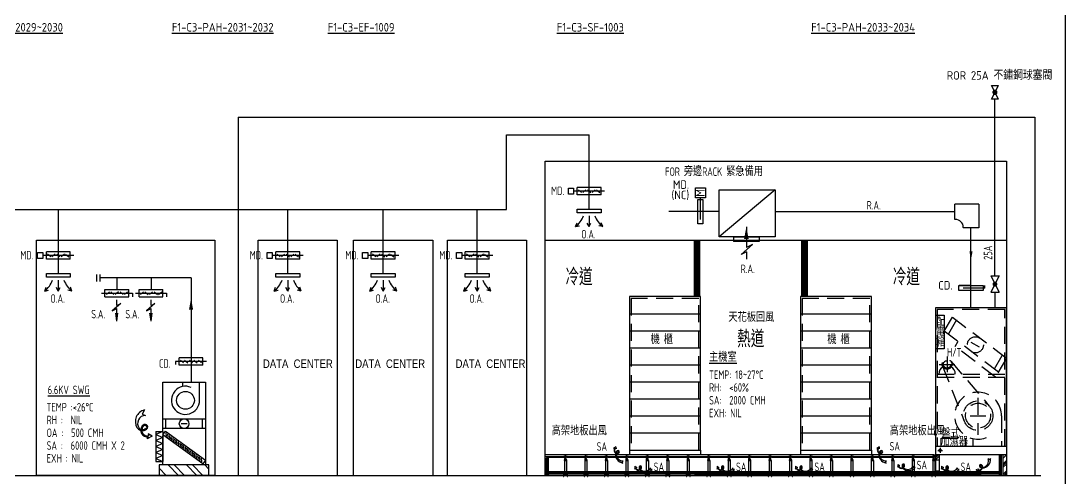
# Model space of a CAD drawing. Extents: x 41366 to 42076, y 84937 to 85507.
# Drawn here: x 41770 to 42076.3, y 85176.7 to 85310.8 of the extents above; entities that cross this region are included whole.
import ezdxf
from ezdxf.enums import TextEntityAlignment as Align

# ---------------------------------------------------------------- set-up
doc = ezdxf.new("R2010")
doc.units = 0
doc.header["$LTSCALE"] = 10
for name, pattern in [('DASHED', [0.75, 0.5, -0.25]), ('HIDDEN', [0.375, 0.25, -0.125]), ('HIDDEN2', [4.7625, 3.175, -1.5875])]:
    doc.linetypes.add(name, pattern=pattern)
for name, color, linetype in [('2', 3, 'Continuous'), ('3', 3, 'Continuous'), ('ARROW', 91, 'Continuous'), ('B', 1, 'Continuous'), ('D-RA-600', 1, 'Continuous'), ('DETL-TXT', 4, 'Continuous'), ('G-ANNO-NPLT', 1, 'Continuous'), ('M-CWTR-TEXT', 3, 'Continuous'), ('M-DETL-142', 6, 'Continuous'), ('M-DETL-22', 22, 'Continuous'), ('M-DUCT', 6, 'Continuous'), ('M-DUCT-DAPR', 3, 'Continuous'), ('M-DUCT-FLOW', 2, 'Continuous'), ('M-EQPM-FFU', 3, 'Continuous'), ('M-EXHS-DAPR', 2, 'Continuous'), ('M-EXHS-DUCT', 6, 'Continuous'), ('M-EXHS-TEXT', 4, 'Continuous'), ('M-HVAC-CPIPE', 4, 'Continuous'), ('M-HVAC-EQPM', 22, 'Continuous'), ('M-HVAC-EQPM-TEXT', 4, 'Continuous'), ('M-HVAC-TEXT', 4, 'Continuous'), ('M-MA-DUCT', 150, 'Continuous'), ('M-PIPE-FITTING', 2, 'Continuous'), ('SL', 1, 'Continuous'), ('U-RO-V', 2, 'Continuous'), ('保溫', 110, 'Continuous')]:
    doc.layers.add(name, color=color, linetype=linetype)
doc.styles.add('AA-TXT', font='isocp.shx', dxfattribs={"width": 0.8, "bigfont": 'chineset.shx'})
doc.styles.add('STDTEXT', font='isocp.shx', dxfattribs={"bigfont": 'chineset.shx'})

# ---------------------------------------------------------------- blocks, each defined once
blk = doc.blocks.new('600')
at = {"color": 0, "linetype": 'ByBlock'}
for p, q in [((0, 0), (-600, 0)), ((-600, -50), (-600, 0)), ((-600, -50), (-600, 0)), ((0, -50), (0, 0)), ((0, -50), (0, 0)), ((-600, -50), (0, -50)), ((-578, -50), (-553, -75)), ((-45, -75), (-553, -75)), ((45, -50), (-45, -50)), ((-45, -50), (-45, -55)), ((-45, -75), (-20, -50)), ((-45, -55), (45, -55)), ((-45, -55), (-45, -60)), ((-45, -60), (45, -60)), ((-44, -50), (-44, -55)), ((-44, -55), (-44, -60)), ((35, -140), (-35, -140)), ((-35, -140), (-35, -160)), ((-35, -160), (35, -160)), ((-30, -160), (-30, -593)), ((20, -110), (-20, -110)), ((-20, -140), (-20, -110)), ((20, -125), (-20, -125)), ((-10, -140), (-10, -60)), ((10, -140), (10, -60)), ((20, -140), (20, -110)), ((30, -160), (30, -593)), ((35, -160), (35, -140)), ((45, -55), (45, -50)), ((45, -60), (45, -55)), ((46, -55), (46, -50)), ((46, -60), (46, -55)), ((-70, -593), (-70, -600)), ((70, -593), (-70, -593)), ((-70, -600), (70, -600)), ((-60, -585), (-60, -593)), ((-40, -585), (-60, -585)), ((-60, -593), (-40, -593)), ((-55, -578), (-55, -633)), ((-45, -578), (-55, -578)), ((-45, -633), (-45, -578)), ((-40, -593), (-40, -585)), ((40, -585), (40, -593)), ((60, -585), (40, -585)), ((40, -593), (60, -593)), ((45, -578), (45, -633)), ((55, -578), (45, -578)), ((55, -633), (55, -578)), ((60, -593), (60, -585)), ((70, -600), (70, -593)), ((-55, -633), (-45, -633)), ((45, -633), (55, -633))]:
    blk.add_line(p, q, dxfattribs=at)
blk = doc.blocks.new('CAHU')
at = {"layer": 'M-HVAC-EQPM', "linetype": 'DASHED'}
for p, q in [((-0.83, 10.66), (-0.83, -29.37)), ((18.99, 10.66), (-0.83, 10.66)), ((18.99, -29.37), (18.99, 10.66)), ((1.26, 4.37), (3.63, 8.47)), ((2.54, 3.64), (4.91, 7.73)), ((3.63, 8.47), (19.49, -3.55)), ((17.12, -7.65), (1.26, 4.37)), ((4.43, -0.12), (5.31, 1.4)), ((11.6, -0.38), (9.16, 1.03)), ((16.28, -9.11), (4.43, -0.12)), ((15.94, -6.75), (18.21, -2.81)), ((-0.25, -5.4), (4.39, -5.4)), ((0.75, -5.92), (7.12, -22.04)), ((2.07, -3.07), (2.07, -7.72)), ((3.15, -4.47), (14.45, -17.62)), ((19.49, -3.55), (16.28, -9.11)), ((-0.83, -8.27), (18.99, -8.27)), ((-0.83, -9.11), (18.99, -9.11)), ((11.05, -15.19), (11.05, -26.06)), ((8.88, -20.45), (13.43, -20.45)), ((18.04, -20.45), (18.04, -29.37)), ((0.34, -29.37), (0.34, -27.08)), ((0.34, -27.08), (7.51, -27.08)), ((7.51, -27.08), (7.51, -29.37)), ((9.75, -29.37), (9.75, -27.18)), ((-0.68, -30.63), (0.71, -30.63)), ((0.02, -29.93), (0.02, -31.32))]:
    blk.add_line(p, q, dxfattribs=at)
at = {"layer": 'M-HVAC-EQPM'}
for p, q in [((-1.33, 9), (1.26, 9)), ((1.26, 9), (1.26, -0.89)), ((1.26, -0.89), (-1.33, -0.89)), ((-1.33, -29.37), (-1.33, -31.87)), ((19.49, -29.37), (19.49, -31.87)), ((-1.33, -31.87), (19.49, -31.87))]:
    blk.add_line(p, q, dxfattribs=at)
for points in [[(-1.33, 11.16), (-1.33, -29.37), (19.49, -29.37), (19.49, 11.16), (-1.33, 11.16), (-1.33, 11.16)], [(9.75, -29.37), (18.04, -29.37)]]:
    blk.add_lwpolyline(points, dxfattribs=at)
at = {"layer": 'M-HVAC-EQPM', "linetype": 'DASHED'}
for centre, radius in [((10.38, 0.33), 2.37), ((2.07, -5.4), 1.42), ((2.07, -5.4), 1.09), ((11.16, -20.45), 4.34), ((11.16, -20.45), 3.67), ((0.02, -30.63), 0.326)]:
    blk.add_circle(centre, radius, dxfattribs=at)
at = {"layer": 'M-HVAC-EQPM'}
for centre, start, end in [((1.9, -8.15), 117.1848, 183.1296), ((2.25, -8.15), 356.8704, 62.8152)]:
    blk.add_arc(centre, 2.23, start, end, dxfattribs=at)
at = {"layer": 'M-HVAC-EQPM', "linetype": 'DASHED'}
blk.add_arc((11.16, -20.45), 6.88, 0, 293.578, dxfattribs=at)
at = {"layer": 'M-EXHS-TEXT', "linetype": 'Continuous', "style": 'STDTEXT', "width": 0.8}
for s, p in [('配', (0.16, 7.26)), ('電', (0.16, 4.18)), ('箱', (0.16, 1.09)), ('H/T', (4.16, -1.87)), ('盤式', (3.13, -25.71)), ('加濕器', (4.16, -28.18))]:
    blk.add_text(s, height=2.5, dxfattribs=at).set_placement(p, align=Align.MIDDLE_CENTER)
blk = doc.blocks.new('FLOW-DAMPER-02')
at = {"layer": 'M-DUCT-DAPR', "linetype": 'HIDDEN', "ltscale": 0.1}
for q in [(0.299, 0), (-0.019, -0.029)]:
    blk.add_line((0.299, -0.029), q, dxfattribs=at)
at = {"layer": 'M-DUCT-DAPR'}
blk.add_lwpolyline([(0, 0), (0.28, 0), (0.28, -0.058), (0, -0.058)], close=True, dxfattribs=at)
blk = doc.blocks.new('FLOW-DAMPER-01')
at = {"layer": 'M-DUCT-DAPR', "linetype": 'HIDDEN', "ltscale": 0.1}
blk.add_line((0.299, -0.029), (-0.019, -0.029), dxfattribs=at)
at = {"layer": 'M-DUCT-DAPR'}
blk.add_lwpolyline([(0, 0), (0.28, 0), (0.28, -0.058), (0, -0.058)], close=True, dxfattribs=at)
blk = doc.blocks.new('FLOW-DAMPER-MD-01')
at = {"layer": 'M-DUCT-DAPR'}
blk.add_lwpolyline([(0.414, 0.086), (0.414, -0.029), (0.299, -0.029), (0.299, 0.086)], close=True, dxfattribs=at)
blk.add_blockref('FLOW-DAMPER-01', (0, 0.058))
at = {"layer": 'M-DUCT-DAPR', "style": 'AA-TXT'}
blk.add_text('M', height=0.1, dxfattribs=at).set_placement((0.356, 0.029), align=Align.MIDDLE)
blk = doc.blocks.new('VDD')
at = {"layer": 'M-DETL-22'}
for p, q in [((-31.4, -9.4), (-44.9, -20.6)), ((-13.3, -20.6), (-26.8, -9.4)), ((-6.7, -20.6), (6.7, -9.4)), ((25.7, -20.6), (12.3, -9.4)), ((30.9, -20.6), (44.3, -9.4))]:
    blk.add_line(p, q, dxfattribs=at)
at = {"layer": 'M-DETL-22', "const_width": 1.8}
for points in [[(-39.1, -15, 1), (-37.3, -15, 1)], [(-20.9, -15, 1), (-19.1, -15, 1)], [(-0.9, -15, 1), (0.9, -15, 1)], [(18.1, -15, 1), (19.9, -15, 1)], [(36.7, -15, 1), (38.5, -15, 1)]]:
    blk.add_lwpolyline(points, format="xyb", close=True, dxfattribs=at)
at = {"layer": 'M-EXHS-DAPR'}
for p, q in [((-65, -15), (-65, 0)), ((50, 0), (-50, 0)), ((-50, 0), (-50, -30)), ((50, 0), (50, -30)), ((65, -15), (-65, -15)), ((50, -30), (-50, -30))]:
    blk.add_line(p, q, dxfattribs=at)
blk = doc.blocks.new('A$C736A3C6C')
at = {"layer": 'M-DUCT-FLOW'}
for p, q in [((0.52, 5.56), (0.92, 4.24)), ((0.92, 4.24), (1.82, 4.63)), ((7.59, 1.7), (6.25, 1.4)), ((6.25, 1.4), (6.74, 1.01)), ((7.04, 0.12), (6.92, 0.78)), ((7.59, 1.7), (7.04, 0.12))]:
    blk.add_line(p, q, dxfattribs=at)
for centre, radius, start, end in [((3.49, 3.72), 3.49, 148.2926, 255.3353), ((3.57, 2.99), 2.39, 136.7685, 260.7009), ((3.02, 2.46), 2.16, 258.9818, 296.2087), ((3.29, 1.52), 0.897, 263.2815, 301.704), ((4.51, 1.86), 1.18, 115.8626, 185.408), ((5.33, 2.01), 2.01, 187.3911, 322.1263), ((4.51, 1.86), 0.873, 118.7221, 185.408), ((5.34, 2.01), 1.72, 187.6123, 324.6917), ((4.14, 2.12), 0.813, 349.909, 100.4542), ((2.91, 2.28), 1.75, 308.9353, 351.6708), ((4.14, 2.12), 0.506, 349.4581, 95.925), ((2.91, 2.28), 2.05, 309.7232, 351.5183)]:
    blk.add_arc(centre, radius, start, end, dxfattribs=at)
blk = doc.blocks.new('A$C1683610B')
for p, q in [((0, 10.6), (0, 0)), ((-13.4, 0), (-12, 3.7)), ((-13.4, 0), (-9.6, 0.9)), ((0, 0), (-1.8, 3.5)), ((0, 0), (1.8, 3.5)), ((13.4, 0), (9.6, 0.9)), ((13.4, 0), (12, 3.7))]:
    blk.add_line(p, q)
for centre, start, end in [((-28.9, 19.7), 308.2671, 338.6838), ((28.9, 19.7), 201.3162, 231.7329)]:
    blk.add_arc(centre, 25, start, end)

msp = doc.modelspace()

# ---------------------------------------------------------------- hatches: boundary and pattern name
at = {"layer": 'M-DUCT-FLOW'}
h = msp.add_hatch(dxfattribs=at)
h.set_pattern_fill('ANSI32', color=256, scale=0.4, style=0)
h.set_pattern_definition([(135, (41894.585, 84907.006), (2.694077, 2.694077), []), (135, (41892.789, 84907.006), (2.694077, 2.694077), [])])
h.paths.add_polyline_path([(41825.21, 85180.54), (41810.6, 85180.54), (41810.6, 85177.5), (41825.21, 85177.5)])

# ---------------------------------------------------------------- linework, layer by layer
at = {"layer": '2'}
for p, q in [((42043.98, 85252.58), (42043.98, 85257.09)), ((42050.99, 85257.09), (42043.98, 85257.09)), ((42050.99, 85257.09), (42050.99, 85250.08)), ((42044.16, 85252.58), (42043.98, 85252.58)), ((42046.48, 85250.26), (42046.48, 85250.08)), ((42050.99, 85250.08), (42046.48, 85250.08))]:
    msp.add_line(p, q, dxfattribs=at)
msp.add_arc((42044.16, 85250.26), 2.32, 0, 90, dxfattribs=at)
at = {"layer": '3'}
msp.add_lwpolyline([(42048.74, 85243.27, 0.947, 0, 0), (42048.74, 85240.75, 0, 0, 0)], format="xyseb", dxfattribs=at)
at = {"layer": 'ARROW'}
msp.add_lwpolyline([(41819.96, 85226.11, 1.22, 0, 0), (41819.96, 85229.42, 0, 0, 0)], format="xyseb", dxfattribs=at)
at = {"layer": 'B'}
for p, q in [((42059.15, 85183.99), (42059.15, 85177.5)), ((42038.33, 85182.6), (42039.32, 85183.59)), ((42038.33, 85183.1), (42038.81, 85183.59)), ((42038.33, 85183.59), (42038.33, 85177.5)), ((42038.33, 85182.09), (42039.37, 85183.14)), ((42038.33, 85182.09), (42039.37, 85182.09)), ((42039.37, 85183.59), (42039.37, 85177.5)), ((42058.1, 85183.59), (42058.1, 85177.5)), ((42058.1, 85182.46), (42059.15, 85183.51)), ((42058.1, 85180.79), (42059.15, 85181.83)), ((42058.1, 85180.29), (42059.15, 85181.33)), ((42058.1, 85179.79), (42059.15, 85180.83)), ((42038.33, 85178.85), (42039.37, 85178.85)), ((42038.33, 85177.81), (42039.37, 85178.85)), ((42038.52, 85177.5), (42039.37, 85178.35)), ((42039.02, 85177.5), (42039.37, 85177.84)), ((42058.1, 85177.77), (42059.15, 85178.82)), ((42058.33, 85177.5), (42059.15, 85178.31)), ((42058.83, 85177.5), (42059.15, 85177.81))]:
    msp.add_line(p, q, dxfattribs=at)
at = {"layer": 'D-RA-600'}
for p, q in [((41965.8, 85183.5), (41924.55, 85183.5)), ((42037.8, 85183.5), (42038.33, 85183.5))]:
    msp.add_line(p, q, dxfattribs=at)
at = {"layer": 'DEFPOINTS', "color": 1}
msp.add_lwpolyline([(41365.57, 85507.15), (42076.35, 85507.15), (42076.35, 84936.69), (41365.57, 84936.69)], close=True, dxfattribs=at)
at = {"layer": 'G-ANNO-NPLT'}
for p, q in [((41833.78, 85282.55), (41833.78, 85177.5)), ((41833.78, 85282.55), (42067.49, 85282.55)), ((42067.49, 85282.55), (42067.49, 85177.5)), ((42059.15, 85246.37), (41923.8, 85246.37)), ((41389.94, 85177.5), (42069.23, 85177.5))]:
    msp.add_line(p, q, dxfattribs=at)
at = {"layer": 'M-DETL-142', "const_width": 2}
for points in [[(41968.36, 85229.93), (41968.36, 85246.37)], [(41999.88, 85229.93), (41999.88, 85246.37)]]:
    msp.add_lwpolyline(points, dxfattribs=at)
at = {"layer": 'M-DETL-22'}
for p, q in [((41934.53, 85260.46), (41933.59, 85261.24)), ((41935.8, 85261.24), (41934.86, 85260.46)), ((41936.26, 85261.24), (41937.2, 85260.46)), ((41938.53, 85261.24), (41937.59, 85260.46)), ((41938.89, 85261.24), (41939.83, 85260.46)), ((41778.81, 85241.58), (41777.87, 85242.37)), ((41780.08, 85242.37), (41779.14, 85241.58)), ((41780.54, 85242.37), (41781.48, 85241.58)), ((41782.81, 85242.37), (41781.87, 85241.58)), ((41783.17, 85242.37), (41784.11, 85241.58)), ((41846.12, 85241.58), (41845.18, 85242.37)), ((41847.39, 85242.37), (41846.45, 85241.58)), ((41847.85, 85242.37), (41848.79, 85241.58)), ((41850.12, 85242.37), (41849.18, 85241.58)), ((41850.49, 85242.37), (41851.43, 85241.58)), ((41874.13, 85241.58), (41873.19, 85242.37)), ((41875.4, 85242.37), (41874.46, 85241.58)), ((41875.86, 85242.37), (41876.8, 85241.58)), ((41878.13, 85242.37), (41877.19, 85241.58)), ((41878.49, 85242.37), (41879.43, 85241.58)), ((41901.7, 85241.58), (41900.76, 85242.37)), ((41902.97, 85242.37), (41902.03, 85241.58)), ((41903.43, 85242.37), (41904.38, 85241.58)), ((41905.71, 85242.37), (41904.77, 85241.58)), ((41906.07, 85242.37), (41907.01, 85241.58))]:
    msp.add_line(p, q, dxfattribs=at)
at = {"layer": 'M-DETL-22', "const_width": 0.126}
for points in [[(41934, 85260.85, -1), (41934.12, 85260.85, -1)], [(41935.26, 85260.85, -1), (41935.39, 85260.85, -1)], [(41936.67, 85260.85, -1), (41936.79, 85260.85, -1)], [(41938, 85260.85, -1), (41938.13, 85260.85, -1)], [(41939.3, 85260.85, -1), (41939.43, 85260.85, -1)], [(41778.28, 85241.98, -1), (41778.4, 85241.98, -1)], [(41779.54, 85241.98, -1), (41779.67, 85241.98, -1)], [(41780.95, 85241.98, -1), (41781.07, 85241.98, -1)], [(41782.28, 85241.98, -1), (41782.4, 85241.98, -1)], [(41783.58, 85241.98, -1), (41783.71, 85241.98, -1)], [(41845.59, 85241.98, -1), (41845.71, 85241.98, -1)], [(41846.86, 85241.98, -1), (41846.98, 85241.98, -1)], [(41848.26, 85241.98, -1), (41848.39, 85241.98, -1)], [(41849.59, 85241.98, -1), (41849.72, 85241.98, -1)], [(41850.89, 85241.98, -1), (41851.02, 85241.98, -1)], [(41873.6, 85241.98, -1), (41873.72, 85241.98, -1)], [(41874.86, 85241.98, -1), (41874.99, 85241.98, -1)], [(41876.27, 85241.98, -1), (41876.39, 85241.98, -1)], [(41877.6, 85241.98, -1), (41877.72, 85241.98, -1)], [(41878.9, 85241.98, -1), (41879.03, 85241.98, -1)], [(41901.17, 85241.98, -1), (41901.3, 85241.98, -1)], [(41902.44, 85241.98, -1), (41902.56, 85241.98, -1)], [(41903.84, 85241.98, -1), (41903.97, 85241.98, -1)], [(41905.17, 85241.98, -1), (41905.3, 85241.98, -1)], [(41906.48, 85241.98, -1), (41906.6, 85241.98, -1)]]:
    msp.add_lwpolyline(points, format="xyb", close=True, dxfattribs=at)
at = {"layer": 'M-DUCT'}
for p, q in [((41792.21, 85236.42), (41792.21, 85234.42)), ((41793.21, 85236.42), (41793.21, 85234.42)), ((41819.96, 85235.42), (41793.21, 85235.42)), ((41798.21, 85235.42), (41798.21, 85232)), ((41808.21, 85235.42), (41808.21, 85232)), ((41819.96, 85235.42), (41819.96, 85204.86))]:
    msp.add_line(p, q, dxfattribs=at)
at = {"layer": 'M-DUCT-FLOW'}
for p, q in [((41816.46, 85209.84), (41816.46, 85211.94)), ((41823.46, 85211.94), (41816.46, 85211.94)), ((41817.76, 85210.49), (41816.82, 85211.28)), ((41818.08, 85211.28), (41819.03, 85210.49)), ((41819.49, 85211.28), (41820.43, 85210.49)), ((41820.82, 85211.28), (41821.76, 85210.49)), ((41822.12, 85211.28), (41823.06, 85210.49)), ((41823.46, 85209.84), (41823.46, 85211.94)), ((41815.41, 85210.89), (41815.41, 85210.03)), ((41824.51, 85210.89), (41815.41, 85210.89)), ((41823.46, 85209.84), (41816.46, 85209.84)), ((41811.69, 85180.54), (41811.69, 85189.1)), ((41944.57, 85185.91), (41943.9, 85185.44)), ((41943.9, 85185.44), (41944.23, 85185.47)), ((41944.61, 85185.24), (41944.37, 85185.42)), ((41944.57, 85185.91), (41944.61, 85185.24)), ((42021.79, 85185.91), (42021.12, 85185.44)), ((42021.12, 85185.44), (42021.45, 85185.47)), ((42021.83, 85185.24), (42021.58, 85185.42)), ((42021.79, 85185.91), (42021.83, 85185.24)), ((41946.42, 85181.42), (41946.73, 85181.8)), ((41946.65, 85181.12), (41946.42, 85181.42)), ((42023.64, 85181.42), (42023.95, 85181.8)), ((42023.87, 85181.12), (42023.64, 85181.42)), ((42027.23, 85180.71), (42027.25, 85179.9)), ((42027.23, 85180.71), (42027.8, 85180.38)), ((42054.21, 85182.1), (42053.77, 85182.32)), ((42054.44, 85182.4), (42054.21, 85182.1)), ((41950.1, 85180.18), (41950.12, 85179.36)), ((41950.1, 85180.18), (41950.67, 85179.84)), ((41950.12, 85179.36), (41950.27, 85179.65)), ((41950.67, 85179.84), (41950.39, 85179.73)), ((41954.86, 85179.22), (41954.72, 85179.69)), ((41955.24, 85179.25), (41954.86, 85179.22)), ((41974.24, 85180.18), (41974.26, 85179.36)), ((41974.24, 85180.18), (41974.82, 85179.84)), ((41974.26, 85179.36), (41974.42, 85179.65)), ((41974.82, 85179.84), (41974.54, 85179.73)), ((41979.01, 85179.22), (41978.86, 85179.69)), ((41979.38, 85179.25), (41979.01, 85179.22)), ((41997.23, 85180.18), (41997.81, 85179.84)), ((41997.23, 85180.18), (41997.26, 85179.36)), ((41997.26, 85179.36), (41997.41, 85179.65)), ((41997.81, 85179.84), (41997.53, 85179.73)), ((42002, 85179.22), (42001.85, 85179.69)), ((42002.37, 85179.25), (42002, 85179.22)), ((42027.25, 85179.9), (42027.4, 85180.18)), ((42027.8, 85180.38), (42027.52, 85180.27)), ((42031.99, 85179.75), (42031.85, 85180.23)), ((42032.37, 85179.79), (42031.99, 85179.75)), ((42040.11, 85180.18), (42040.13, 85179.36)), ((42040.11, 85180.18), (42040.69, 85179.84)), ((42040.13, 85179.36), (42040.29, 85179.65)), ((42040.69, 85179.84), (42040.4, 85179.73)), ((42044.87, 85179.22), (42044.73, 85179.69)), ((42045.25, 85179.25), (42044.87, 85179.22)), ((42050.27, 85179.26), (42050.92, 85179.45)), ((42050.27, 85179.26), (42050.89, 85178.72)), ((42050.89, 85178.72), (42050.78, 85179.02)), ((42050.92, 85179.45), (42050.8, 85179.17))]:
    msp.add_line(p, q, dxfattribs=at)
at = {"layer": 'M-DUCT-FLOW', "const_width": 0.126}
for points in [[(41817.22, 85210.89, -1), (41817.35, 85210.89, -1)], [(41818.49, 85210.89, -1), (41818.62, 85210.89, -1)], [(41819.9, 85210.89, -1), (41820.02, 85210.89, -1)], [(41821.23, 85210.89, -1), (41821.35, 85210.89, -1)], [(41822.53, 85210.89, -1), (41822.65, 85210.89, -1)]]:
    msp.add_lwpolyline(points, format="xyb", close=True, dxfattribs=at)
at = {"layer": 'M-DUCT-FLOW'}
msp.add_lwpolyline([(41825.21, 85180.54), (41810.6, 85180.54), (41810.6, 85177.5), (41825.21, 85177.5)], close=True, dxfattribs=at)
for centre, radius, start, end in [((41945.03, 85184.89), 0.986, 143.9123, 278.6476), ((41945.02, 85184.9), 0.841, 141.3469, 278.4263), ((41946.95, 85183.61), 2.51, 169.5262, 263.2022), ((41945.48, 85183.79), 1.01, 114.5204, 156.3155), ((41945.07, 85183.86), 0.44, 164.3346, 202.7572), ((41945.48, 85183.79), 0.856, 114.3678, 157.1033), ((41945.24, 85184.35), 0.398, 5.5845, 116.1297), ((41945.24, 85184.35), 0.248, 10.1136, 116.5806), ((41945.07, 85184.49), 0.428, 280.6307, 347.3166), ((41945.07, 85184.49), 0.578, 280.6307, 350.1761), ((42022.24, 85184.89), 0.986, 143.9123, 278.6476), ((42022.24, 85184.9), 0.841, 141.3469, 278.4263), ((42024.17, 85183.61), 2.51, 169.5262, 263.2022), ((42022.7, 85183.79), 1.01, 114.5204, 156.3155), ((42022.29, 85183.86), 0.44, 164.3346, 202.7572), ((42022.7, 85183.79), 0.856, 114.3678, 157.1033), ((42022.46, 85184.35), 0.398, 5.5845, 116.1297), ((42022.46, 85184.35), 0.248, 10.1136, 116.5806), ((42022.28, 85184.49), 0.428, 280.6307, 347.3166), ((42022.28, 85184.49), 0.578, 280.6307, 350.1761), ((41946.56, 85183.68), 1.89, 179.7185, 275.3434), ((42023.78, 85183.68), 1.89, 179.7185, 275.3434), ((42028.9, 85180.4), 0.398, 61.863, 172.4082), ((42028.9, 85180.4), 0.248, 66.3921, 172.8591), ((42028.69, 85180.33), 0.578, 336.9092, 46.4546), ((42051.64, 85180.27), 0.398, 109.1241, 219.6693), ((42051.55, 85180.07), 0.578, 24.1704, 93.7158), ((42051.95, 85182.11), 2.51, 273.0658, 6.7419), ((42051.98, 85181.71), 1.89, 283.2581, 18.8831), ((41951.2, 85179.99), 0.986, 200.1908, 334.9261), ((41951.19, 85179.99), 0.841, 197.6254, 334.7049), ((41952.37, 85179.76), 1.01, 170.7989, 212.594), ((41951.77, 85179.87), 0.398, 61.863, 172.4082), ((41952.37, 85179.76), 0.856, 170.6464, 213.3819), ((41951.77, 85179.87), 0.248, 66.3921, 172.8591), ((41953.33, 85180.88), 2.51, 225.8047, 319.4807), ((41952.08, 85179.46), 0.44, 220.6131, 259.0357), ((41951.56, 85179.8), 0.428, 336.9092, 43.5951), ((41951.56, 85179.8), 0.578, 336.9092, 46.4546), ((41953.05, 85180.59), 1.89, 235.997, 331.6219), ((41975.34, 85179.99), 0.986, 200.1908, 334.9261), ((41975.34, 85179.99), 0.841, 197.6254, 334.7049), ((41976.51, 85179.76), 1.01, 170.7989, 212.594), ((41975.91, 85179.87), 0.398, 61.863, 172.4082), ((41976.51, 85179.76), 0.856, 170.6464, 213.3819), ((41975.91, 85179.87), 0.248, 66.3921, 172.8591), ((41977.48, 85180.88), 2.51, 225.8047, 319.4807), ((41976.22, 85179.46), 0.44, 220.6131, 259.0357), ((41975.7, 85179.8), 0.428, 336.9092, 43.5951), ((41975.7, 85179.8), 0.578, 336.9092, 46.4546), ((41977.2, 85180.59), 1.89, 235.997, 331.6219), ((41998.33, 85179.99), 0.986, 200.1908, 334.9261), ((41998.33, 85179.99), 0.841, 197.6254, 334.7049), ((41999.5, 85179.76), 1.01, 170.7989, 212.594), ((41998.91, 85179.87), 0.398, 61.863, 172.4082), ((41999.5, 85179.76), 0.856, 170.6464, 213.3819), ((41998.91, 85179.87), 0.248, 66.3921, 172.8591), ((42000.47, 85180.88), 2.51, 225.8047, 319.4807), ((41999.22, 85179.46), 0.44, 220.6131, 259.0357), ((41998.69, 85179.8), 0.428, 336.9092, 43.5951), ((41998.69, 85179.8), 0.578, 336.9092, 46.4546), ((42000.19, 85180.59), 1.89, 235.997, 331.6219), ((42028.33, 85180.52), 0.986, 200.1908, 334.9261), ((42028.32, 85180.52), 0.841, 197.6254, 334.7049), ((42029.5, 85180.29), 1.01, 170.7989, 212.594), ((42029.5, 85180.29), 0.856, 170.6464, 213.3819), ((42030.46, 85181.41), 2.51, 225.8047, 319.4807), ((42029.21, 85179.99), 0.44, 220.6131, 259.0357), ((42028.69, 85180.33), 0.428, 336.9092, 43.5951), ((42030.18, 85181.13), 1.89, 235.997, 331.6219), ((42041.21, 85179.99), 0.986, 200.1908, 334.9261), ((42041.2, 85179.99), 0.841, 197.6254, 334.7049), ((42042.38, 85179.76), 1.01, 170.7989, 212.594), ((42041.78, 85179.87), 0.398, 61.863, 172.4082), ((42042.38, 85179.76), 0.856, 170.6464, 213.3819), ((42041.78, 85179.87), 0.248, 66.3921, 172.8591), ((42043.34, 85180.88), 2.51, 225.8047, 319.4807), ((42042.09, 85179.46), 0.44, 220.6131, 259.0357), ((42041.57, 85179.8), 0.428, 336.9092, 43.5951), ((42041.57, 85179.8), 0.578, 336.9092, 46.4546), ((42043.07, 85180.59), 1.89, 235.997, 331.6219), ((42051.16, 85179.93), 0.986, 247.452, 22.1872), ((42051.16, 85179.93), 0.841, 244.8866, 21.966), ((42052.13, 85180.64), 1.01, 218.06, 259.8551), ((42051.64, 85180.27), 0.248, 113.6533, 220.1202), ((42052.13, 85180.64), 0.856, 217.9075, 260.643), ((42051.55, 85180.07), 0.428, 24.1704, 90.8562), ((42052.15, 85180.22), 0.44, 267.8743, 306.2968)]:
    msp.add_arc(centre, radius, start, end, dxfattribs=at)
at = {"layer": 'M-EQPM-FFU'}
for p, q in [((41979.08, 85247.48), (41986.61, 85247.48)), ((41979.08, 85247.48), (41979.08, 85246.1)), ((41986.61, 85246.1), (41979.08, 85246.1)), ((41986.61, 85247.48), (41986.61, 85246.1)), ((41986.61, 85247.48), (41986.61, 85246.1)), ((41986.61, 85247.48), (41986.61, 85246.1))]:
    msp.add_line(p, q, dxfattribs=at)
at = {"layer": 'M-EXHS-DAPR'}
for p, q in [((41941.28, 85260.85), (41932.18, 85260.85)), ((41940.23, 85261.9), (41933.23, 85261.9)), ((41933.23, 85259.8), (41933.23, 85261.9)), ((41940.23, 85259.8), (41940.23, 85261.9)), ((41940.23, 85259.8), (41933.23, 85259.8)), ((41785.56, 85241.98), (41776.46, 85241.98)), ((41784.51, 85243.03), (41777.51, 85243.03)), ((41777.51, 85240.93), (41777.51, 85243.03)), ((41784.51, 85240.93), (41784.51, 85243.03)), ((41852.87, 85241.98), (41843.77, 85241.98)), ((41851.82, 85243.03), (41844.82, 85243.03)), ((41844.82, 85240.93), (41844.82, 85243.03)), ((41851.82, 85240.93), (41851.82, 85243.03)), ((41880.88, 85241.98), (41871.78, 85241.98)), ((41879.83, 85243.03), (41872.83, 85243.03)), ((41872.83, 85240.93), (41872.83, 85243.03)), ((41879.83, 85240.93), (41879.83, 85243.03)), ((41908.45, 85241.98), (41899.36, 85241.98)), ((41907.4, 85243.03), (41900.41, 85243.03)), ((41900.41, 85240.93), (41900.41, 85243.03)), ((41907.4, 85240.93), (41907.4, 85243.03)), ((41784.51, 85240.93), (41777.51, 85240.93)), ((41851.82, 85240.93), (41844.82, 85240.93)), ((41879.83, 85240.93), (41872.83, 85240.93)), ((41907.4, 85240.93), (41900.41, 85240.93)), ((42048.74, 85233.2), (42045.24, 85233.2)), ((42052.23, 85231.73), (42045.24, 85231.73))]:
    msp.add_line(p, q, dxfattribs=at)
for points in [[(41930.68, 85261.72), (41932.18, 85261.72), (41932.18, 85259.98), (41930.68, 85259.98)], [(41933.23, 85255.6), (41940.23, 85255.6), (41940.23, 85254.5), (41933.23, 85254.5)], [(41774.96, 85242.85), (41776.46, 85242.85), (41776.46, 85241.11), (41774.96, 85241.11)], [(41842.28, 85242.85), (41843.77, 85242.85), (41843.77, 85241.11), (41842.28, 85241.11)], [(41870.28, 85242.85), (41871.78, 85242.85), (41871.78, 85241.11), (41870.28, 85241.11)], [(41897.86, 85242.85), (41899.36, 85242.85), (41899.36, 85241.11), (41897.86, 85241.11)], [(41777.51, 85236.73), (41784.51, 85236.73), (41784.51, 85235.63), (41777.51, 85235.63)], [(41844.82, 85236.73), (41851.82, 85236.73), (41851.82, 85235.63), (41844.82, 85235.63)], [(41872.83, 85236.73), (41879.83, 85236.73), (41879.83, 85235.63), (41872.83, 85235.63)], [(41900.41, 85236.73), (41907.4, 85236.73), (41907.4, 85235.63), (41900.41, 85235.63)]]:
    msp.add_lwpolyline(points, close=True, dxfattribs=at)
at = {"layer": 'M-EXHS-DUCT'}
for p, q in [((41991.27, 85261.31), (41974.91, 85247.48)), ((41974.91, 85254.88), (41960.06, 85254.88)), ((41991.27, 85254.88), (42043.98, 85254.88)), ((42048.74, 85226.62), (42048.74, 85250.08))]:
    msp.add_line(p, q, dxfattribs=at)
msp.add_lwpolyline([(41974.91, 85261.31), (41991.27, 85261.31), (41991.27, 85247.48), (41974.91, 85247.48)], close=True, dxfattribs=at)
at = {"layer": 'M-HVAC-CPIPE'}
for p, q in [((42055.76, 85236), (42055.76, 85287.87)), ((42055.76, 85231.2), (42055.76, 85226.62))]:
    msp.add_line(p, q, dxfattribs=at)
at = {"layer": 'M-HVAC-EQPM'}
for p, q in [((41948.57, 85229.93), (41948.57, 85184.93)), ((41969.39, 85229.93), (41948.57, 85229.93)), ((41969.39, 85184.93), (41969.39, 85229.93)), ((41998.76, 85229.93), (41998.76, 85184.93)), ((42019.58, 85229.93), (41998.76, 85229.93)), ((42019.58, 85184.93), (42019.58, 85229.93)), ((41948.57, 85224.93), (41969.39, 85224.93)), ((41998.76, 85224.93), (42019.58, 85224.93)), ((41948.57, 85219.93), (41969.39, 85219.93)), ((41998.76, 85219.93), (42019.58, 85219.93)), ((41948.57, 85214.93), (41969.39, 85214.93)), ((41998.76, 85214.93), (42019.58, 85214.93)), ((41948.57, 85209.93), (41969.39, 85209.93)), ((41998.76, 85209.93), (42019.58, 85209.93)), ((41948.57, 85204.93), (41969.39, 85204.93)), ((41998.76, 85204.93), (42019.58, 85204.93)), ((41948.57, 85199.93), (41969.39, 85199.93)), ((41998.76, 85199.93), (42019.58, 85199.93)), ((41948.57, 85194.93), (41969.39, 85194.93)), ((41998.76, 85194.93), (42019.58, 85194.93)), ((41948.57, 85189.93), (41969.39, 85189.93)), ((41998.76, 85189.93), (42019.58, 85189.93)), ((41948.57, 85184.93), (41969.39, 85184.93)), ((41948.57, 85184.93), (41948.57, 85183.59)), ((41969.39, 85184.93), (41969.39, 85183.59)), ((41998.76, 85184.93), (42019.58, 85184.93)), ((41998.76, 85184.93), (41998.76, 85183.59)), ((42019.58, 85184.93), (42019.58, 85183.59)), ((41948.57, 85183.59), (41969.39, 85183.59)), ((41998.76, 85183.59), (42019.58, 85183.59))]:
    msp.add_line(p, q, dxfattribs=at)
at = {"layer": 'M-HVAC-EQPM', "linetype": 'DASHED'}
for p, q in [((41949.07, 85229.43), (41949.07, 85184.93)), ((41968.89, 85229.43), (41949.07, 85229.43)), ((41968.89, 85184.93), (41968.89, 85229.43)), ((41999.26, 85229.43), (41999.26, 85184.93)), ((42019.08, 85229.43), (41999.26, 85229.43)), ((42019.08, 85184.93), (42019.08, 85229.43))]:
    msp.add_line(p, q, dxfattribs=at)
at = {"layer": 'M-HVAC-EQPM', "color": 1}
for p, q in [((41817.47, 85204.86), (41817.47, 85203.55)), ((41822.45, 85199.51), (41822.45, 85204.86)), ((41812.57, 85191.23), (41812.57, 85194.07)), ((41823.29, 85191.23), (41823.29, 85194.07)), ((41809.61, 85190.41), (41811.69, 85190.41)), ((41811.69, 85190.41), (41809.61, 85189.53)), ((41809.61, 85190.41), (41809.61, 85181.56)), ((41811.66, 85189.39), (41812.44, 85190.46)), ((41811.69, 85190.41), (41811.69, 85181.56)), ((41812.44, 85190.46), (41824.18, 85182)), ((41812.77, 85188.95), (41812.61, 85189.98)), ((41818.78, 85192.65), (41817.09, 85192.65)), ((41809.61, 85189.53), (41811.69, 85188.64)), ((41811.69, 85188.64), (41809.61, 85187.76)), ((41809.61, 85187.76), (41811.69, 85186.87)), ((41811.69, 85186.87), (41809.61, 85185.98)), ((41823.4, 85180.92), (41811.66, 85189.39)), ((41813.29, 85188.58), (41813.12, 85189.6)), ((41813.81, 85188.2), (41813.64, 85189.23)), ((41814.33, 85187.83), (41814.16, 85188.85)), ((41814.85, 85187.46), (41814.68, 85188.48)), ((41815.37, 85187.08), (41815.2, 85188.11)), ((41815.88, 85186.71), (41815.72, 85187.73)), ((41816.4, 85186.33), (41816.24, 85187.36)), ((41816.92, 85185.96), (41816.75, 85186.98)), ((41809.61, 85185.98), (41811.69, 85185.1)), ((41811.69, 85185.1), (41809.61, 85184.21)), ((41809.61, 85184.21), (41811.69, 85183.33)), ((41817.44, 85185.59), (41817.27, 85186.61)), ((41817.96, 85185.21), (41817.79, 85186.24)), ((41818.48, 85184.84), (41818.31, 85185.86)), ((41818.99, 85184.46), (41818.83, 85185.49)), ((41819.51, 85184.09), (41819.35, 85185.11)), ((41820.03, 85183.72), (41819.87, 85184.74)), ((41820.55, 85183.34), (41820.38, 85184.37)), ((41821.07, 85182.97), (41820.9, 85183.99)), ((41811.69, 85183.33), (41809.61, 85182.44)), ((41809.61, 85182.44), (41811.69, 85181.56)), ((41809.61, 85181.56), (41811.69, 85181.56)), ((41821.59, 85182.59), (41821.42, 85183.62)), ((41822.11, 85182.22), (41821.94, 85183.24)), ((41822.62, 85181.85), (41822.46, 85182.87)), ((41823.14, 85181.47), (41822.98, 85182.5)), ((41824.18, 85182), (41823.4, 85180.92))]:
    msp.add_line(p, q, dxfattribs=at)
at = {"layer": 'M-HVAC-EQPM'}
for points in [[(41822.45, 85204.86), (41824.18, 85204.86), (41824.18, 85180.54), (41811.69, 85180.54), (41811.69, 85180.54)], [(41811.69, 85190.41), (41811.69, 85204.86), (41817.47, 85204.86)], [(41959.64, 85184.93), (41967.93, 85184.93)], [(42009.84, 85184.93), (42018.13, 85184.93)]]:
    msp.add_lwpolyline(points, dxfattribs=at)
at = {"layer": 'M-HVAC-EQPM', "color": 1}
msp.add_lwpolyline([(41817.47, 85204.86), (41822.45, 85204.86)], dxfattribs=at)
msp.add_lwpolyline([(41824.18, 85191.23), (41811.69, 85191.23), (41811.69, 85194.07), (41824.18, 85194.07)], close=True, dxfattribs=at)
for centre, radius in [((41818.32, 85199.51), 2.6), ((41817.93, 85192.65), 1.42)]:
    msp.add_circle(centre, radius, dxfattribs=at)
msp.add_arc((41818.32, 85199.51), 4.13, 66.422, 0, dxfattribs=at)
at = {"layer": 'M-HVAC-TEXT'}
for p, q in [((41982.85, 85250.44), (41982.85, 85244.35)), ((41981.34, 85242.33), (41984.65, 85245.21)), ((41984.65, 85245.21), (41982.85, 85244.35)), ((41982.85, 85243.12), (41981.34, 85242.33)), ((41982.85, 85243.12), (41982.85, 85240.95)), ((41799.34, 85227.93), (41796.85, 85225.77)), ((41798.21, 85227.34), (41798.21, 85228.96)), ((41798.21, 85227.34), (41799.34, 85227.93)), ((41809.34, 85227.93), (41806.85, 85225.77)), ((41808.21, 85227.34), (41808.21, 85228.96)), ((41808.21, 85227.34), (41809.34, 85227.93)), ((41796.85, 85225.77), (41798.21, 85226.41)), ((41798.21, 85222.69), (41797.9, 85225.04)), ((41798.21, 85222.69), (41798.21, 85226.41)), ((41798.21, 85222.69), (41798.52, 85225.04)), ((41806.85, 85225.77), (41808.21, 85226.41)), ((41808.21, 85222.69), (41807.9, 85225.04)), ((41808.21, 85222.69), (41808.21, 85226.41)), ((41808.21, 85222.69), (41808.52, 85225.04))]:
    msp.add_line(p, q, dxfattribs=at)
msp.add_lwpolyline([(41982.85, 85246.84, 1.35, 0, 0), (41982.85, 85250.44, 0, 0, 0)], format="xyseb", dxfattribs=at)
at = {"layer": 'M-MA-DUCT'}
for p, q in [((41912.46, 85255.53), (41912.46, 85277.4)), ((41912.46, 85277.4), (41936.73, 85277.4)), ((41936.73, 85255.37), (41936.73, 85277.4)), ((41394.76, 85255.53), (41912.46, 85255.53)), ((41781.01, 85255.53), (41781.01, 85236.73)), ((41848.32, 85236.5), (41848.32, 85255.53)), ((41876.33, 85236.5), (41876.33, 85255.53)), ((41903.9, 85236.5), (41903.9, 85255.53))]:
    msp.add_line(p, q, dxfattribs=at)
at = {"layer": 'M-PIPE-FITTING', "ltscale": 0.1}
for p, q in [((42054.76, 85291.87), (42056.76, 85291.87)), ((42056.76, 85287.87), (42054.76, 85291.87)), ((42054.76, 85287.87), (42056.76, 85291.87)), ((42056.76, 85287.87), (42054.76, 85287.87))]:
    msp.add_line(p, q, dxfattribs=at)
at = {"layer": 'M-PIPE-FITTING', "const_width": 0.75}
msp.add_lwpolyline([(42055.38, 85289.87, -1), (42056.13, 85289.87, -1)], format="xyb", close=True, dxfattribs=at)
at = {"layer": 'SL'}
for p, q in [((41923.8, 85269.69), (42059.15, 85269.69)), ((41923.8, 85177.5), (41923.8, 85269.69)), ((42059.15, 85269.69), (42059.15, 85177.5)), ((41839.63, 85246.5), (41862.82, 85246.5)), ((41839.63, 85177.5), (41839.63, 85246.5)), ((41862.82, 85246.5), (41862.82, 85177.5)), ((41867.64, 85246.5), (41890.83, 85246.5)), ((41867.64, 85177.5), (41867.64, 85246.5)), ((41890.83, 85246.5), (41890.83, 85177.5)), ((41895.21, 85246.5), (41918.4, 85246.5)), ((41895.21, 85177.5), (41895.21, 85246.5)), ((41918.4, 85246.5), (41918.4, 85177.5)), ((42051.77, 85177.5), (41967.66, 85177.5))]:
    msp.add_line(p, q, dxfattribs=at)
msp.add_lwpolyline([(41774.67, 85246.5), (41774.67, 85246.5), (41826.91, 85246.5), (41826.91, 85177.5), (41774.67, 85177.5), (41774.67, 85246.5)], dxfattribs=at)
at = {"layer": 'U-RO-V'}
for p, q in [((42056.96, 85236), (42054.56, 85231.2)), ((42054.56, 85236), (42056.96, 85231.2)), ((42054.56, 85236), (42056.96, 85236)), ((42054.56, 85231.2), (42056.96, 85231.2))]:
    msp.add_line(p, q, dxfattribs=at)
at = {"layer": 'U-RO-V', "const_width": 0.7}
msp.add_lwpolyline([(42055.76, 85233.25, 1), (42055.76, 85233.95, 1)], format="xyb", close=True, dxfattribs=at)
at = {"layer": '保溫', "const_width": 1}
for points in [[(42057.38, 85177.58), (42057.38, 85183.52)], [(41924.45, 85177.58), (41924.45, 85182.57)], [(41924.99, 85178.23), (42056.92, 85178.23)]]:
    msp.add_lwpolyline(points, dxfattribs=at)

# ---------------------------------------------------------------- block references
at = {"xscale": 25.4, "yscale": 25.4, "zscale": 25.4, "rotation": 90}
msp.add_blockref('FLOW-DAMPER-MD-01', (41970.08, 85251.32), dxfattribs=at)
at = {"linetype": 'HIDDEN2', "xscale": 25.4, "yscale": 25.4, "zscale": 25.4}
msp.add_blockref('FLOW-DAMPER-02', (42045.18, 85233.2), dxfattribs=at)
at = {"layer": 'D-RA-600', "xscale": 0.01000000000004775, "yscale": 0.01000000000004775, "zscale": 0.01000000000004775}
for p in [(41929.8, 85183.5), (41935.8, 85183.5), (41941.8, 85183.5), (41947.8, 85183.5), (41953.8, 85183.5), (41959.8, 85183.5), (41965.8, 85183.5), (41971.8, 85183.5), (41977.8, 85183.5), (41983.8, 85183.5), (41989.8, 85183.5), (41995.8, 85183.5), (42001.8, 85183.5), (42007.8, 85183.5), (42013.8, 85183.5), (42019.8, 85183.5), (42025.8, 85183.5), (42031.8, 85183.5), (42037.8, 85183.5)]:
    msp.add_blockref('600', p, dxfattribs=at)
at = {"layer": 'M-DUCT', "xscale": 0.07000000000016371, "yscale": 0.07000000000016371, "zscale": 0.07000000000016371, "rotation": 180}
for p in [(41798.21, 85229.9), (41808.21, 85229.9)]:
    msp.add_blockref('VDD', p, dxfattribs=at)
at = {"layer": 'M-DUCT', "rotation": 315.0127901287279}
msp.add_blockref('A$C736A3C6C', (41802.01, 85193.12), dxfattribs=at)
at = {"layer": 'M-HVAC-EQPM'}
msp.add_blockref('CAHU', (42039.65, 85215.46), dxfattribs=at)
at = {"layer": 'M-HVAC-TEXT', "xscale": 0.2965592208008729, "yscale": 0.2965592208008729, "zscale": 0.2965592208008729}
for p in [(41936.73, 85250.46), (41781.01, 85231.58), (41848.32, 85231.58), (41876.33, 85231.58), (41903.9, 85231.58)]:
    msp.add_blockref('A$C1683610B', p, dxfattribs=at)

# ---------------------------------------------------------------- texts
at = {"layer": 'DETL-TXT', "style": 'AA-TXT'}
msp.add_text('ROR 25A 不鏽鋼球塞閥', height=2.5, dxfattribs=at).set_placement((42041.65, 85294.83), align=Align.MIDDLE_LEFT)
at = {"layer": 'M-CWTR-TEXT', "linetype": 'Continuous', "style": 'AA-TXT', "width": 0.8}
msp.add_text('25A', height=2.5, rotation=90, dxfattribs=at).set_placement((42054.98, 85240.72))
at = {"layer": 'M-EXHS-TEXT', "linetype": 'Continuous', "style": 'STDTEXT', "width": 0.8}
for s, p in [('FOR 旁邊RACK 緊急備用', (41973.37, 85266.6)), ('R.A.', (42020.2, 85256.74)), ('R.A.', (41983.24, 85238.08))]:
    msp.add_text(s, height=2.5, dxfattribs=at).set_placement(p, align=Align.MIDDLE_CENTER)
at = {"layer": 'M-EXHS-TEXT', "linetype": 'Continuous', "style": 'AA-TXT'}
for s, p in [('MD.', (41966.09, 85262.8)), ('(NC)', (41966.09, 85259.77)), ('CD.', (42043.34, 85233.25))]:
    msp.add_text(s, height=2.5, dxfattribs=at).set_placement(p, align=Align.MIDDLE_RIGHT)
at = {"layer": 'M-EXHS-TEXT', "linetype": 'Continuous', "width": 0.8}
for s, height, style, p in [('MD.', 2.5, 'STDTEXT', (41925.59, 85260.99)), ('O.A.', 2.5, 'STDTEXT', (41934.44, 85248.25)), ('MD.', 2.5, 'STDTEXT', (41769.87, 85242.11)), ('MD.', 2.5, 'STDTEXT', (41837.18, 85242.11)), ('MD.', 2.5, 'STDTEXT', (41865.19, 85242.11)), ('MD.', 2.5, 'STDTEXT', (41892.76, 85242.11)), ('冷道', 5, 'AA-TXT', (41929.74, 85235.72)), ('冷道', 5, 'AA-TXT', (42025.76, 85235.72)), ('O.A.', 2.5, 'STDTEXT', (41778.72, 85229.37)), ('O.A.', 2.5, 'STDTEXT', (41846.03, 85229.37)), ('O.A.', 2.5, 'STDTEXT', (41874.04, 85229.37)), ('O.A.', 2.5, 'STDTEXT', (41901.61, 85229.37)), ('S.A.', 2.5, 'AA-TXT', (41790.68, 85224.81)), ('S.A.', 2.5, 'AA-TXT', (41800.68, 85224.81)), ('天花板回風', 2.5, 'AA-TXT', (41977.57, 85223.82)), ('熱道', 5, 'AA-TXT', (41980.13, 85217.56)), ('機 櫃', 2.5, 'AA-TXT', (41954.76, 85217.31)), ('機 櫃', 2.5, 'AA-TXT', (42006.61, 85217.31)), ('%%U主機室', 2.5, 'AA-TXT', (41971.91, 85212.13)), ('TEMP: 18~27%%DC', 2.5, 'STDTEXT', (41971.91, 85207.03)), ('%%U6.6KV SWG', 2.5, 'AA-TXT', (41777.9, 85202.58)), ('RH:  <60%%%', 2.5, 'STDTEXT', (41971.91, 85203.28)), ('SA:  2000 CMH', 2.5, 'STDTEXT', (41971.91, 85199.53)), ('TEMP :<26%%DC', 2.5, 'AA-TXT', (41777.59, 85197.5)), ('EXH: NIL', 2.5, 'STDTEXT', (41971.91, 85195.78)), ('RH :  NIL', 2.5, 'AA-TXT', (41777.59, 85193.75)), ('OA :  500 CMH', 2.5, 'AA-TXT', (41777.59, 85190)), ('高架地板出風', 2.5, 'AA-TXT', (41925.73, 85190.51)), ('高架地板出風', 2.5, 'AA-TXT', (42024.93, 85190.51)), ('SA :  6000 CMH X 2', 2.5, 'AA-TXT', (41777.59, 85186.25)), ('EXH : NIL', 2.5, 'AA-TXT', (41777.59, 85182.5))]:
    msp.add_text(s, height=height, dxfattribs=dict(at, style=style)).set_placement(p, align=Align.MIDDLE_LEFT)
at = {"layer": 'M-EXHS-TEXT', "linetype": 'Continuous', "style": 'AA-TXT', "width": 0.8}
msp.add_text('CD.', height=2.5, dxfattribs=at).set_placement((41813.93, 85210.32), align=Align.MIDDLE_RIGHT)
at = {"layer": 'M-EXHS-TEXT', "linetype": 'Continuous', "style": 'STDTEXT', "width": 0.8}
for p in [(41938.93, 85184.72), (42024.85, 85184.79), (41955.67, 85178.75), (41979.82, 85178.75), (42002.81, 85178.75), (42032.8, 85179.28), (42045.69, 85178.75)]:
    msp.add_text('SA', height=2.5, dxfattribs=at).set_placement(p)
at = {"layer": 'M-EXHS-TEXT', "linetype": 'Continuous', "char_height": 2.5, "attachment_point": 5, "style": 'AA-TXT'}
for insert in [(41851.29, 85210.24), (41878.37, 85210.24), (41907.8, 85210.24)]:
    msp.add_mtext('\\A1;{\\fArial|b0|i0|c0|p34;DATA  CENTER}', dxfattribs=dict(at, insert=insert))
at = {"layer": 'M-HVAC-EQPM-TEXT', "style": 'AA-TXT'}
for s, p in [('%%UF1-C3-PAH-2029~2030', (41752.06, 85308.95)), ('%%UF1-C3-PAH-2031~2032', (41814.33, 85308.95)), ('%%UF1-C3-EF-1009', (41860.06, 85308.95)), ('%%UF1-C3-SF-1003', (41927.24, 85308.95)), ('%%UF1-C3-PAH-2033~2034', (42001.87, 85308.95))]:
    msp.add_text(s, height=2.5, dxfattribs=at).set_placement(p, align=Align.MIDDLE_LEFT)

doc.saveas('drawing.dxf')
